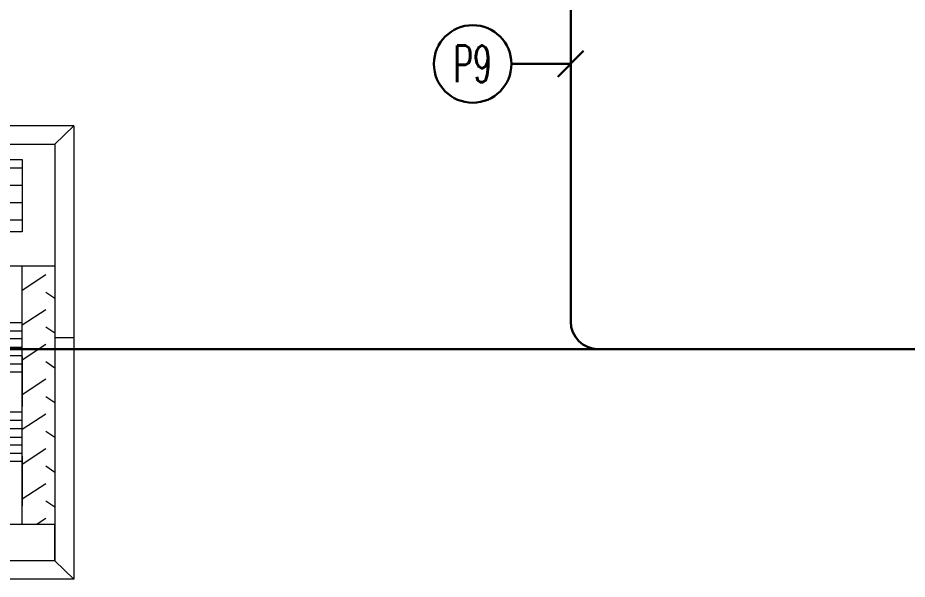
# Model space of a CAD drawing. Extents: x -1439 to 34962, y -872 to 8330.
# Drawn here: x 1340.5 to 1584, y 1077.3 to 1230.9 of the extents above; entities that cross this region are included whole.
import ezdxf
from ezdxf.enums import TextEntityAlignment as Align

# ---------------------------------------------------------------- set-up
doc = ezdxf.new("R2010")
doc.units = 0
doc.layers.get('0').update_dxf_attribs({"color": 9, "lineweight": 9})
for name, color, linetype, lineweight in [('B_Ekipman_Zemin', 155, 'Continuous', 9), ('E-KABLO', 7, 'Continuous', 30), ('E-LINYE', 7, 'Continuous', 30)]:
    doc.layers.add(name, color=color, linetype=linetype, lineweight=lineweight)
doc.styles.add('E-YAZI', font='txttw.shx')

# ---------------------------------------------------------------- blocks, each defined once
blk = doc.blocks.new('test')
for p, q in [((557680.97, 4356520.76), (557436.17, 4356520.76)), ((557680.97, 4356520.76), (557675.81, 4356515.82)), ((557680.97, 4356520.76), (557680.97, 4356396.76)), ((557441.18, 4356515.82), (557675.99, 4356515.82)), ((557675.81, 4356515.82), (557675.81, 4356462.76)), ((557599.64, 4356511.57), (557666.84, 4356511.57)), ((557666.84, 4356511.57), (557666.84, 4356491.78)), ((557666.84, 4356509.18), (557599.64, 4356509.18)), ((557666.84, 4356504.47), (557599.64, 4356504.47)), ((557666.84, 4356499.76), (557599.64, 4356499.76)), ((557666.84, 4356495.04), (557599.64, 4356495.04)), ((557666.84, 4356491.78), (557599.64, 4356491.78)), ((557441.18, 4356482.52), (557675.81, 4356482.52)), ((557666.85, 4356411.77), (557666.85, 4356482.52)), ((557666.85, 4356475.84), (557673.28, 4356480.09)), ((557673.28, 4356475.33), (557675.81, 4356473.67)), ((557666.85, 4356466.33), (557673.28, 4356470.58)), ((557599.66, 4356467.03), (557666.85, 4356467.03)), ((557599.66, 4356464.76), (557666.85, 4356464.76)), ((557673.28, 4356465.82), (557675.81, 4356464.15)), ((557666.85, 4356462.5), (557599.66, 4356462.5)), ((557675.81, 4356462.76), (557675.81, 4356401.81)), ((557675.81, 4356462.76), (557675.81, 4356411.8)), ((557680.97, 4356462.76), (557675.81, 4356462.76)), ((557599.66, 4356460.23), (557666.85, 4356460.23)), ((557666.85, 4356456.81), (557673.28, 4356461.06)), ((557666.85, 4356456.81), (557673.28, 4356461.06)), ((557599.66, 4356457.96), (557666.85, 4356457.96)), ((557666.85, 4356457.66), (557666.85, 4356444.06)), ((557599.66, 4356455.7), (557666.85, 4356455.7)), ((557673.28, 4356456.3), (557675.81, 4356454.63)), ((557666.85, 4356453.43), (557599.66, 4356453.43)), ((557666.85, 4356447.29), (557673.28, 4356451.54)), ((557673.28, 4356446.78), (557675.81, 4356445.12)), ((557599.66, 4356442.57), (557666.85, 4356442.57)), ((557599.66, 4356440.31), (557666.85, 4356440.31)), ((557666.85, 4356437.77), (557673.28, 4356442.02)), ((557599.66, 4356438.04), (557666.85, 4356438.04)), ((557599.66, 4356435.6), (557666.85, 4356435.6)), ((557673.28, 4356437.26), (557675.81, 4356435.6)), ((557599.66, 4356433.51), (557666.85, 4356433.51)), ((557599.66, 4356431.24), (557666.85, 4356431.24)), ((557666.85, 4356428.26), (557673.28, 4356432.5)), ((557666.85, 4356430.46), (557666.85, 4356416.87)), ((557666.85, 4356428.97), (557599.66, 4356428.97)), ((557673.28, 4356427.75), (557675.81, 4356426.08)), ((557666.85, 4356418.74), (557673.28, 4356422.99)), ((557673.28, 4356418.23), (557675.81, 4356416.56)), ((557670.71, 4356411.77), (557673.28, 4356413.47)), ((557675.81, 4356411.77), (557441.18, 4356411.77)), ((557675.81, 4356411.77), (557441.18, 4356411.77)), ((557675.81, 4356401.81), (557675.81, 4356411.8)), ((557675.81, 4356401.81), (557441.18, 4356401.81)), ((557675.81, 4356401.81), (557680.97, 4356396.76)), ((557680.97, 4356396.76), (557436.17, 4356396.76))]:
    blk.add_line(p, q)

msp = doc.modelspace()

# ---------------------------------------------------------------- linework, layer by layer
at = {"layer": 'E-KABLO', "color": 6, "ltscale": 40}
for p, q in [((1491.92, 1288.77), (1491.92, 1147.76)), ((1275.14, 1140.26), (2678.64, 1140.26))]:
    msp.add_line(p, q, dxfattribs=at)
at = {"layer": 'E-KABLO', "color": 7, "linetype": 'Continuous'}
msp.add_circle((1465.08, 1218.27), 10.61, dxfattribs=at)
at = {"layer": 'E-KABLO', "color": 6, "ltscale": 40}
msp.add_arc((1499.42, 1147.76), 7.5, 180, 270, dxfattribs=at)
at = {"layer": 'E-LINYE', "color": 7, "linetype": 'Continuous'}
for p, q in [((1488.4, 1214.71), (1495.43, 1221.82)), ((1475.69, 1218.27), (1491.92, 1218.27))]:
    msp.add_line(p, q, dxfattribs=at)

# ---------------------------------------------------------------- block references
at = {"layer": 'B_Ekipman_Zemin'}
msp.add_blockref('test', (-556325.09, -4355319.47), dxfattribs=at)

# ---------------------------------------------------------------- texts
at = {"layer": 'E-KABLO', "color": 3, "linetype": 'Continuous', "style": 'E-YAZI', "width": 0.6}
msp.add_text('P9', height=10, dxfattribs=at).set_placement((1465.08, 1218.27), align=Align.MIDDLE_CENTER)

doc.saveas('drawing.dxf')
